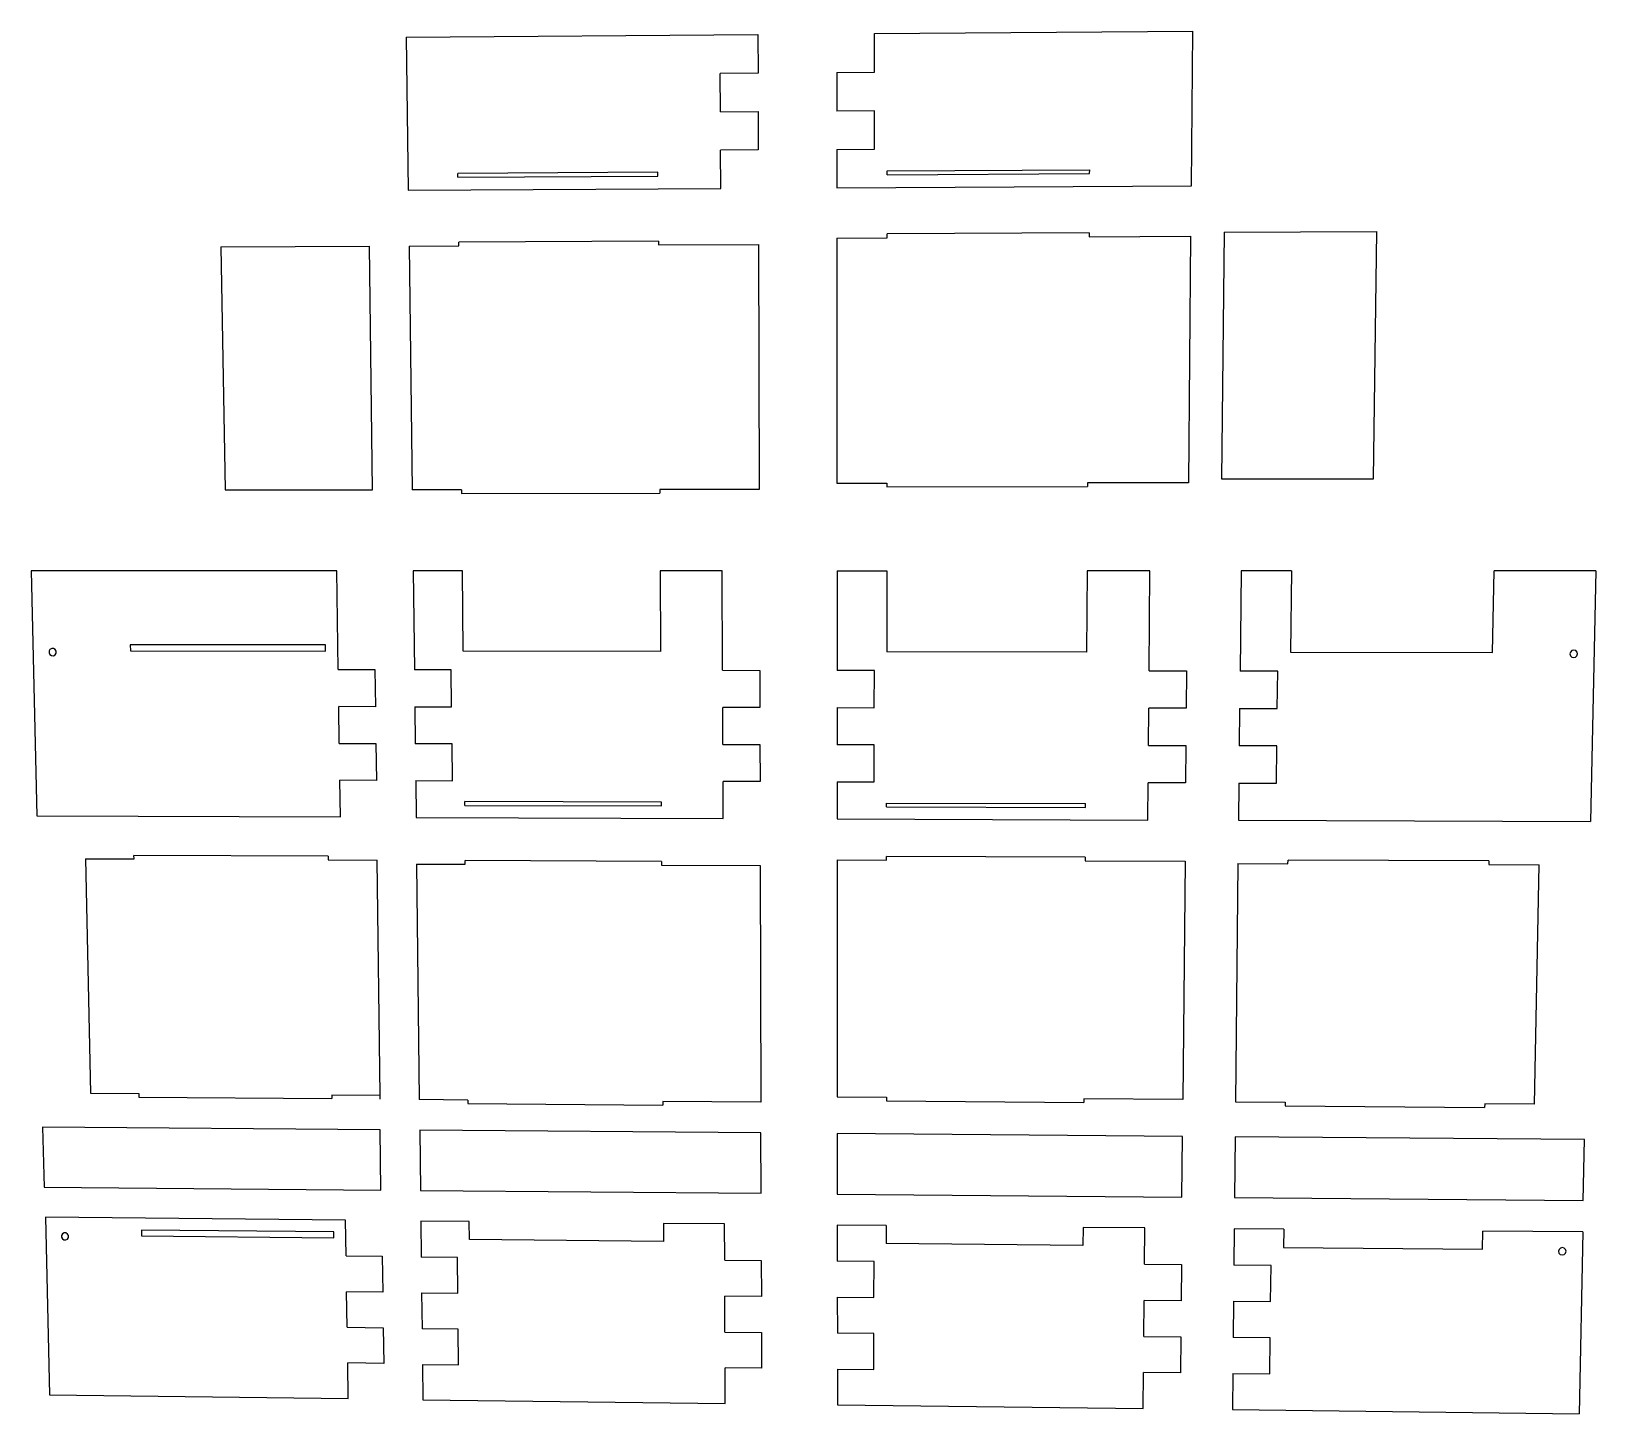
# Model space of a CAD drawing. Extents: x -719 to 646, y -607 to 600.
import ezdxf

# ---------------------------------------------------------------- set-up
doc = ezdxf.new("R2010")
doc.units = 0
doc.layers.get('0').update_dxf_attribs({"linetype": 'CONTINUOUS'})

msp = doc.modelspace()

# ---------------------------------------------------------------- linework, layer by layer
for p, q in [((-391.8, 594.3), (-85, 596.7)), ((-391.8, 594.3), (-390.1, 460.9)), ((-85, 596.7), (-84.9, 563.1)), ((16.8, 597.5), (294.3, 599.6)), ((16.8, 563.8), (16.8, 597.5)), ((293.1, 464.7), (294.3, 599.6)), ((-84.9, 563.1), (-117.9, 562.8)), ((-117.7, 529.3), (-117.9, 562.8)), ((-16.3, 563.5), (16.8, 563.8)), ((-16.3, 563.5), (-16.3, 529.9)), ((-117.7, 529.3), (-84.8, 529.5)), ((-84.8, 529.5), (-84.7, 496)), ((16.8, 530.2), (-16.3, 529.9)), ((16.8, 496.6), (16.8, 530.2)), ((-84.7, 496), (-117.6, 495.8)), ((-117.5, 462.4), (-117.6, 495.8)), ((-16.3, 496.4), (16.8, 496.6)), ((-16.3, 496.4), (-16.2, 463)), ((27.8, 477.7), (204.5, 478.7)), ((27.8, 474.4), (27.8, 477.7)), ((204.4, 475.4), (204.5, 478.7)), ((-172.3, 476.6), (-346.8, 475.6)), ((-346.8, 472.2), (-346.8, 475.6)), ((-346.8, 472.2), (-172.3, 473.2)), ((-172.3, 473.2), (-172.3, 476.6)), ((-16.2, 463), (293.1, 464.7)), ((27.8, 474.4), (204.4, 475.4)), ((-390.1, 460.9), (-117.5, 462.4)), ((204, 423.6), (27.7, 422.8)), ((204, 423.6), (204, 420.3)), ((321.6, 424.2), (319.4, 209)), ((321.6, 424.2), (455, 424.8)), ((451.9, 209.2), (455, 424.8)), ((-553.5, 411.4), (-423.9, 412)), ((-553.5, 411.4), (-549.9, 199.4)), ((-421.1, 199.5), (-423.9, 412)), ((-389.3, 412.1), (-345.9, 412.3)), ((-389.3, 412.1), (-386.7, 199.6)), ((-171.8, 416.5), (-345.9, 415.7)), ((-345.9, 412.3), (-345.9, 415.7)), ((-171.8, 416.5), (-171.8, 413.2)), ((-171.8, 413.2), (-84.4, 413.6)), ((-84.4, 413.6), (-83.8, 199.9)), ((-16.2, 419.2), (27.7, 419.4)), ((-16.2, 419.2), (-16.1, 205.3)), ((27.7, 419.4), (27.7, 422.8)), ((204, 420.3), (292.5, 420.7)), ((292.5, 420.7), (290.6, 205.7)), ((-16.1, 205.3), (27.5, 205.3)), ((27.5, 205.3), (27.5, 202.1)), ((290.6, 205.7), (202.6, 205.6)), ((202.6, 205.6), (202.6, 202.3)), ((319.4, 209), (451.9, 209.2)), ((-549.9, 199.4), (-421.1, 199.5)), ((-343.6, 199.6), (-386.7, 199.6)), ((-343.6, 199.6), (-343.6, 196.4)), ((-343.6, 196.4), (-170.6, 196.5)), ((-83.8, 199.9), (-170.7, 199.8)), ((-170.7, 199.8), (-170.6, 196.5)), ((27.5, 202.1), (202.6, 202.3)), ((-718.9, 128.9), (-714, -85)), ((-452.4, 128.9), (-718.9, 128.9)), ((-451.2, 42.6), (-452.4, 128.9)), ((-385.8, 128.9), (-384.7, 42.5)), ((-342.8, 128.9), (-385.8, 128.9)), ((-342, 58.6), (-342.8, 128.9)), ((-170.2, 128.9), (-169.9, 58.4)), ((-116.1, 128.9), (-170.2, 128.9)), ((-115.8, 42.1), (-116.1, 128.9)), ((-16, 128.9), (-16, 41.9)), ((-16, 128.9), (27.5, 128.9)), ((27.5, 128.9), (27.4, 58.2)), ((202.1, 128.9), (201.7, 58)), ((256.9, 128.9), (202.1, 128.9)), ((256.2, 41.6), (256.9, 128.9)), ((336.5, 128.9), (335.6, 41.4)), ((380.5, 128.9), (336.5, 128.9)), ((380.5, 128.9), (379.7, 57.8)), ((555.9, 57.5), (557.2, 128.9)), ((645.9, 128.9), (557.2, 128.9)), ((645.9, 128.9), (641.4, -89.9)), ((-702.6, 60.3), (-703.4, 58.9)), ((-703.4, 58.9), (-703.4, 57.3)), ((-703.4, 57.3), (-702.6, 55.8)), ((-701.1, 61.1), (-702.6, 60.3)), ((-702.6, 55.8), (-701.2, 54.9)), ((-701.2, 54.9), (-699.6, 54.8)), ((-699.5, 61), (-701.1, 61.1)), ((-699.6, 54.8), (-698.1, 55.6)), ((-698.1, 60.2), (-699.5, 61)), ((-697.3, 58.7), (-698.1, 60.2)), ((-698.1, 55.6), (-697.3, 57)), ((-697.3, 57), (-697.3, 58.7)), ((-462.2, 64.2), (-632.6, 64.3)), ((-632.6, 64.3), (-632.5, 59)), ((-632.5, 59), (-462.1, 58.8)), ((-462.1, 58.8), (-462.2, 64.2)), ((-169.9, 58.4), (-342, 58.6)), ((201.7, 58), (27.4, 58.2)), ((379.7, 57.8), (555.9, 57.5)), ((623.8, 58), (623.3, 56.4)), ((623.3, 56.4), (623.8, 54.7)), ((625.1, 59.2), (623.8, 58)), ((623.8, 54.7), (625, 53.5)), ((626.7, 59.7), (625.1, 59.2)), ((628.4, 59.2), (626.7, 59.7)), ((628.3, 53.5), (629.5, 54.7)), ((629.6, 58), (628.4, 59.2)), ((629.5, 54.7), (630, 56.4)), ((630, 56.4), (629.6, 58)), ((-451.2, 42.6), (-419.1, 42.6)), ((-419.1, 42.6), (-418.7, 10.3)), ((-352.6, 42.4), (-384.7, 42.5)), ((-352.2, 10.1), (-352.6, 42.4)), ((-115.8, 42.1), (-83.4, 42)), ((-83.4, 42), (-83.3, 9.6)), ((16.6, 41.9), (-16, 41.9)), ((16.5, 9.4), (16.6, 41.9)), ((256.2, 41.6), (289, 41.5)), ((289, 41.5), (288.7, 8.9)), ((368.5, 41.4), (335.6, 41.4)), ((368.1, 8.7), (368.5, 41.4)), ((625, 53.5), (626.6, 53.1)), ((626.6, 53.1), (628.3, 53.5)), ((-418.7, 10.3), (-450.7, 10.4)), ((-450.3, -21.8), (-450.7, 10.4)), ((-384.3, 10.2), (-352.2, 10.1)), ((-384.3, 10.2), (-383.9, -22.1)), ((-115.6, -22.7), (-115.7, 9.6)), ((-83.3, 9.6), (-115.7, 9.6)), ((-16, 9.5), (16.5, 9.4)), ((-16, 9.5), (-15.9, -23)), ((255.7, -23.6), (255.9, 8.9)), ((288.7, 8.9), (255.9, 8.9)), ((335.2, 8.8), (334.9, -23.8)), ((335.2, 8.8), (368.1, 8.7)), ((-450.3, -21.8), (-418.3, -21.9)), ((-418.3, -21.9), (-417.8, -54)), ((-351.8, -22.1), (-383.9, -22.1)), ((-351.5, -54.3), (-351.8, -22.1)), ((-115.6, -22.7), (-83.2, -22.8)), ((-83.2, -22.8), (-83.1, -55.1)), ((16.5, -23), (-15.9, -23)), ((16.5, -55.4), (16.5, -23)), ((255.7, -23.6), (288.4, -23.7)), ((288.4, -23.7), (288.1, -56.2)), ((367.7, -23.9), (334.9, -23.8)), ((367.3, -56.5), (367.7, -23.9)), ((-449.3, -85.9), (-449.8, -53.9)), ((-417.8, -54), (-449.8, -53.9)), ((-383.5, -54.2), (-351.5, -54.3)), ((-383.5, -54.2), (-383.1, -86.3)), ((-115.3, -87.2), (-115.4, -55)), ((-83.1, -55.1), (-115.4, -55)), ((-15.9, -55.3), (16.5, -55.4)), ((-15.9, -55.3), (-15.9, -87.6)), ((255.1, -88.6), (255.4, -56.1)), ((288.1, -56.2), (255.4, -56.1)), ((334.5, -56.4), (334.2, -88.8)), ((334.5, -56.4), (367.3, -56.5)), ((-340.6, -75.8), (-340.6, -72.5)), ((-169.2, -73.1), (-340.6, -72.5)), ((-340.6, -75.8), (-169.1, -76.3)), ((-169.1, -76.3), (-169.2, -73.1)), ((27.3, -77), (27.3, -73.8)), ((27.3, -73.8), (200.8, -74.3)), ((27.3, -77), (200.8, -77.6)), ((200.8, -77.6), (200.8, -74.3)), ((-714, -85), (-449.3, -85.9)), ((-383.1, -86.3), (-115.3, -87.2)), ((-15.9, -87.6), (255.1, -88.6)), ((334.2, -88.8), (641.4, -89.9)), ((-671.6, -122.5), (-667.2, -327)), ((-671.6, -122.5), (-629.3, -122.6)), ((-459.9, -120.2), (-629.4, -119.5)), ((-629.3, -122.6), (-629.4, -119.5)), ((-459.9, -120.2), (-459.8, -123.3)), ((27.2, -123.5), (27.2, -120.3)), ((200.6, -121), (27.2, -120.3)), ((200.6, -121), (200.6, -124.2)), ((-459.8, -123.3), (-417.3, -123.5)), ((-414.5, -328.9), (-417.3, -123.5)), ((-383, -127), (-380.4, -332.5)), ((-383, -127), (-340.3, -127.2)), ((-169, -124.7), (-340.3, -123.9)), ((-340.3, -127.2), (-340.3, -123.9)), ((-169, -124.7), (-169, -127.9)), ((-169, -127.9), (-83, -128.2)), ((-83, -128.2), (-82.5, -334.8)), ((-15.9, -123.3), (-15.8, -330.2)), ((-15.9, -123.3), (27.2, -123.5)), ((200.6, -124.2), (287.7, -124.6)), ((287.7, -124.6), (285.7, -332.4)), ((333.8, -126.6), (331.6, -334.5)), ((333.8, -126.6), (377.4, -126.8)), ((377.4, -126.8), (377.5, -123.6)), ((552.7, -124.3), (377.5, -123.6)), ((552.7, -124.3), (552.6, -127.5)), ((552.6, -127.5), (596.6, -127.7)), ((592.6, -336.4), (596.6, -127.7)), ((-667.2, -327), (-625.2, -327.3)), ((-625.2, -327.3), (-625.2, -330.4)), ((-625.2, -330.4), (-456.7, -331.7)), ((-456.8, -328.6), (-456.7, -331.7)), ((-414.5, -328.9), (-456.8, -328.6)), ((-414.5, -332), (-414.5, -328.9)), ((-338.1, -332.9), (-380.4, -332.5)), ((-338.1, -332.9), (-338, -336)), ((-338, -336), (-167.9, -337.3)), ((-167.9, -334.2), (-167.9, -337.3)), ((-82.5, -334.8), (-167.9, -334.2)), ((-15.8, -330.2), (27.1, -330.5)), ((27.1, -330.5), (27.1, -333.7)), ((27.1, -333.7), (199.3, -335)), ((199.3, -331.8), (199.3, -335)), ((285.7, -332.4), (199.3, -331.8)), ((331.6, -334.5), (374.9, -334.8)), ((374.9, -334.8), (374.9, -338)), ((374.9, -338), (548.9, -339.3)), ((549, -336.1), (548.9, -339.3)), ((592.6, -336.4), (549, -336.1)), ((-709, -356.6), (-707.8, -408.8)), ((-414.6, -359), (-709, -356.6)), ((-413.9, -411.4), (-414.6, -359)), ((-380, -359.3), (-379.4, -411.7)), ((-82.4, -361.6), (-380, -359.3)), ((-82.2, -414.3), (-82.4, -361.6)), ((-15.8, -362.2), (-15.8, -414.9)), ((285.4, -364.6), (-15.8, -362.2)), ((284.9, -417.6), (285.4, -364.6)), ((331.4, -364.9), (330.8, -418)), ((636, -367.4), (331.4, -364.9)), ((635, -420.7), (636, -367.4)), ((-707.8, -408.8), (-413.9, -411.4)), ((-379.4, -411.7), (-82.2, -414.3)), ((-15.8, -414.9), (284.9, -417.6)), ((330.8, -418), (635, -420.7)), ((-706.6, -435.1), (-703.1, -590.2)), ((-444.7, -437.6), (-706.6, -435.1)), ((-691.7, -449.6), (-692.6, -451)), ((-690.3, -448.9), (-691.7, -449.6)), ((-688.7, -448.9), (-690.3, -448.9)), ((-687.3, -449.8), (-688.7, -448.9)), ((-686.5, -451.2), (-687.3, -449.8)), ((-455, -447.9), (-622.8, -446.3)), ((-622.8, -446.3), (-622.7, -451.5)), ((-455, -453.1), (-455, -447.9)), ((-444.2, -468.8), (-444.7, -437.6)), ((-379.1, -438.6), (-378.8, -469.9)), ((-336.9, -439), (-379.1, -438.6)), ((-336.7, -454.7), (-336.9, -439)), ((-114.2, -441), (-167.3, -440.6)), ((-167.3, -440.6), (-167.3, -456.3)), ((-114, -472.5), (-114.2, -441)), ((-15.8, -442), (-15.8, -473.5)), ((27, -442.4), (-15.8, -442)), ((27, -442.4), (26.9, -458.1)), ((198.6, -444), (198.5, -459.8)), ((252.4, -444.5), (198.6, -444)), ((252.1, -476.1), (252.4, -444.5)), ((330.6, -445.2), (330.2, -476.9)), ((373.8, -445.6), (330.6, -445.2)), ((373.8, -445.6), (373.6, -461.5)), ((547.1, -463.1), (547.4, -447.2)), ((634.5, -448), (547.4, -447.2)), ((634.5, -448), (631.3, -606.6)), ((-692.6, -451), (-692.6, -452.6)), ((-692.6, -452.6), (-691.8, -454)), ((-691.8, -454), (-690.4, -454.9)), ((-690.4, -454.9), (-688.8, -455)), ((-688.8, -455), (-687.4, -454.2)), ((-687.4, -454.2), (-686.5, -452.9)), ((-686.5, -452.9), (-686.5, -451.2)), ((-622.7, -451.5), (-455, -453.1)), ((-167.3, -456.3), (-336.7, -454.7)), ((198.5, -459.8), (26.9, -458.1)), ((373.6, -461.5), (547.1, -463.1)), ((613.9, -463.2), (613.4, -464.8)), ((615.1, -462.1), (613.9, -463.2)), ((616.8, -461.7), (615.1, -462.1)), ((618.4, -462.1), (616.8, -461.7)), ((619.6, -463.3), (618.4, -462.1)), ((620, -464.9), (619.6, -463.3)), ((-444.2, -468.8), (-412.7, -469.2)), ((-412.7, -469.2), (-412.3, -500.4)), ((-347.1, -470.2), (-378.8, -469.9)), ((-346.8, -501.5), (-347.1, -470.2)), ((-114, -472.5), (-82.1, -472.8)), ((-82.1, -472.8), (-82, -504.3)), ((16.3, -473.8), (-15.8, -473.5)), ((16.2, -505.3), (16.3, -473.8)), ((252.1, -476.1), (284.4, -476.4)), ((284.4, -476.4), (284.1, -508)), ((362.6, -477.2), (330.2, -476.9)), ((362.3, -508.8), (362.6, -477.2)), ((613.4, -464.8), (613.8, -466.4)), ((613.8, -466.4), (615, -467.6)), ((615, -467.6), (616.6, -468)), ((616.6, -468), (618.3, -467.6)), ((618.3, -467.6), (619.5, -466.5)), ((619.5, -466.5), (620, -464.9)), ((-412.3, -500.4), (-443.8, -500.1)), ((-443.3, -531.2), (-443.8, -500.1)), ((-378.4, -501.2), (-378, -532.4)), ((-378.4, -501.2), (-346.8, -501.5)), ((-113.8, -535.3), (-113.9, -503.9)), ((-82, -504.3), (-113.9, -503.9)), ((-15.8, -504.9), (16.2, -505.3)), ((-15.8, -504.9), (-15.7, -536.3)), ((251.6, -539.2), (251.9, -507.7)), ((284.1, -508), (251.9, -507.7)), ((329.9, -508.5), (329.6, -540.1)), ((329.9, -508.5), (362.3, -508.8)), ((-443.3, -531.2), (-411.8, -531.6)), ((-411.8, -531.6), (-411.4, -562.7)), ((-346.4, -532.7), (-378, -532.4)), ((-346.1, -563.9), (-346.4, -532.7)), ((-113.8, -535.3), (-82, -535.6)), ((-82, -535.6), (-81.9, -566.9)), ((16.2, -536.7), (-15.7, -536.3)), ((16.2, -568), (16.2, -536.7)), ((251.6, -539.2), (283.8, -539.6)), ((283.8, -539.6), (283.6, -571)), ((361.9, -540.4), (329.6, -540.1)), ((361.5, -571.9), (361.9, -540.4)), ((-442.4, -593.3), (-442.9, -562.3)), ((-411.4, -562.7), (-442.9, -562.3)), ((-377.6, -563.5), (-346.1, -563.9)), ((-377.6, -563.5), (-377.2, -594.6)), ((-113.6, -597.8), (-113.7, -566.5)), ((-81.9, -566.9), (-113.7, -566.5)), ((-15.7, -567.7), (16.2, -568)), ((-15.7, -567.7), (-15.7, -598.9)), ((251.1, -602.1), (251.3, -570.7)), ((283.6, -571), (251.3, -570.7)), ((329.2, -571.6), (328.9, -603)), ((329.2, -571.6), (361.5, -571.9)), ((-703.1, -590.2), (-442.4, -593.3)), ((-377.2, -594.6), (-113.6, -597.8)), ((-15.7, -598.9), (251.1, -602.1)), ((328.9, -603), (631.3, -606.6))]:
    msp.add_line(p, q)

doc.saveas('drawing.dxf')
